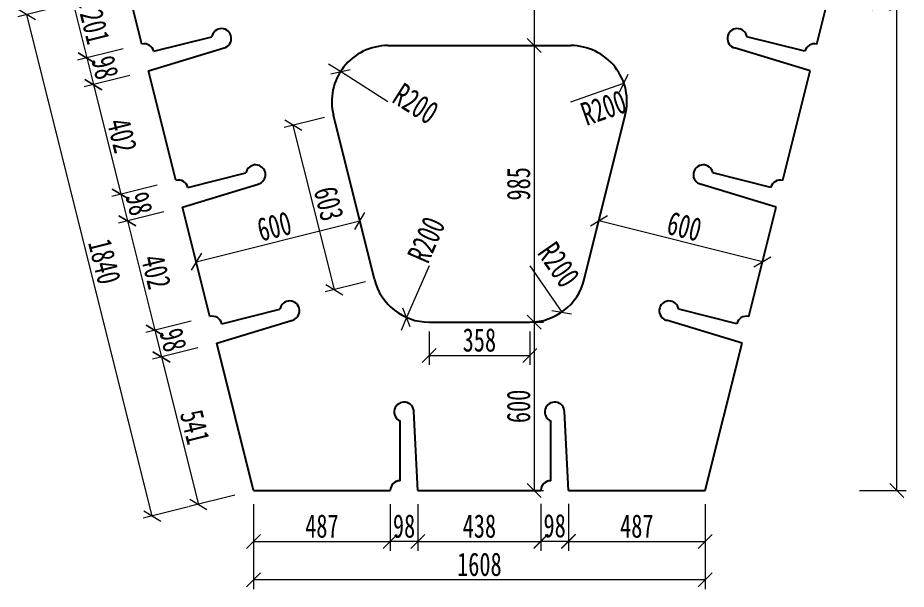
# Model space of a CAD drawing. Header units: millimetres. Extents: x -450182 to -147179, y 306993 to 695793.
# Drawn here: x -402799 to -399637, y 352156 to 354191 of the extents above; entities that cross this region are included whole.
import ezdxf

# ---------------------------------------------------------------- set-up
doc = ezdxf.new("R2010")
doc.units = ezdxf.units.MM
doc.header["$PDMODE"] = 34
doc.layers.get('Defpoints').update_dxf_attribs({"color": 8})
doc.layers.add('标注', color=4, linetype='Continuous', lineweight=13)
doc.layers.add('钢板粗线', color=1, linetype='Continuous', lineweight=25)
doc.styles.add('111', font='仿宋_GB2312.ttf', dxfattribs={"width": 0.7})
doc.dimstyles.new('200', dxfattribs={"dimscale": 0, "dimtxt": 2.5, "dimasz": 1.5, "dimexe": 1, "dimexo": 1, "dimgap": 0.4, "dimtad": 1, "dimdec": 0, "dimdsep": 46, "dimtxsty": '111', "dimblk": 'OBLIQUE', "dimcen": 0, "dimclrd": 256, "dimclre": 256, "dimclrt": 256, "dimadec": 1, "dimazin": 2, "dimtfac": 1, "dimtdec": 0, "dimtmove": 2, "dimatfit": 3, "dimfxl": 4, "dimfxlon": 1, "dimtolj": 1, "dimlwd": -1, "dimlwe": -1, "dimarcsym": 0})

# ---------------------------------------------------------------- blocks, each defined once
blk = doc.blocks.new('_Oblique')
at = {"color": 0, "linetype": 'ByBlock', "lineweight": -2}
blk.add_line((-0.5, -0.5), (0.5, 0.5), dxfattribs=at)
blk = doc.blocks.new('*D1071')
at = {"layer": 'Defpoints', "color": 0, "transparency": 16777216}
for p in [(-400352.3, 356077.1), (-399670.1, 356077.1), (-400352.3, 352507.1)]:
    blk.add_point(p, dxfattribs=at)
at = {"layer": '标注', "transparency": 16777216}
for p, q in [((-399803.4, 356077.1), (-399636.8, 356077.1)), ((-399670.1, 352507.1), (-399670.1, 356077.1)), ((-399803.4, 352507.1), (-399636.8, 352507.1))]:
    blk.add_line(p, q, dxfattribs=at)
at = {"layer": '标注', "transparency": 16777216, "xscale": 49.99999999999993, "yscale": 49.99999999999993, "zscale": 49.99999999999993}
for p, rotation in [((-399670.1, 356077.1), 90), ((-399670.1, 352507.1), 270)]:
    blk.add_blockref('_Oblique', p, dxfattribs=dict(at, rotation=rotation))
at = {"layer": '标注', "transparency": 16777216, "insert": (-399725.1, 354292.1), "char_height": 83.33, "attachment_point": 5, "rotation": 90, "style": '111'}
blk.add_mtext('\\A1;3570', dxfattribs=at)
blk = doc.blocks.new('*D1155')
at = {"layer": 'Defpoints', "color": 0, "transparency": 16777216}
for p in [(-402406, 354292.1), (-402357.3, 354097.1), (-402553.6, 354048)]:
    blk.add_point(p, dxfattribs=at)
at = {"layer": '标注', "transparency": 16777216}
for p, q in [((-402473, 354275.4), (-402634.7, 354235)), ((-402602.3, 354243), (-402553.6, 354048)), ((-402424.2, 354080.4), (-402585.9, 354040))]:
    blk.add_line(p, q, dxfattribs=at)
at = {"layer": '标注', "transparency": 16777216, "xscale": 49.99999999999993, "yscale": 49.99999999999993, "zscale": 49.99999999999993}
for p, rotation in [((-402602.3, 354243), 104.0362434679385), ((-402553.6, 354048), 284.0362434679385)]:
    blk.add_blockref('_Oblique', p, dxfattribs=dict(at, rotation=rotation))
at = {"layer": '标注', "transparency": 16777216, "insert": (-402524.6, 354158.9), "char_height": 83.33, "attachment_point": 5, "rotation": 284.0362, "style": '111'}
blk.add_mtext('\\A1;201', dxfattribs=at)
blk = doc.blocks.new('*D1156')
at = {"layer": 'Defpoints', "color": 0, "transparency": 16777216}
for p in [(-402357.3, 354097.1), (-402333.5, 354002), (-402529.8, 353953)]:
    blk.add_point(p, dxfattribs=at)
at = {"layer": '标注', "transparency": 16777216}
for p, q in [((-402424.2, 354080.4), (-402585.9, 354040)), ((-402553.6, 354048), (-402529.8, 353953)), ((-402400.5, 353985.3), (-402562.2, 353944.9))]:
    blk.add_line(p, q, dxfattribs=at)
at = {"layer": '标注', "transparency": 16777216, "xscale": 49.99999999999993, "yscale": 49.99999999999993, "zscale": 49.99999999999993}
for p, rotation in [((-402553.6, 354048), 104.0362434681576), ((-402529.8, 353953), 284.0362434681576)]:
    blk.add_blockref('_Oblique', p, dxfattribs=dict(at, rotation=rotation))
at = {"layer": '标注', "transparency": 16777216, "insert": (-402488.4, 354013.8), "char_height": 83.33, "attachment_point": 5, "rotation": 284.0362, "style": '111'}
blk.add_mtext('\\A1;98', dxfattribs=at)
blk = doc.blocks.new('*D1157')
at = {"layer": 'Defpoints', "color": 0, "transparency": 16777216}
for p in [(-402333.5, 354002), (-402236, 353612.1), (-402432.3, 353563)]:
    blk.add_point(p, dxfattribs=at)
at = {"layer": '标注', "transparency": 16777216}
for p, q in [((-402400.5, 353985.3), (-402562.2, 353944.9)), ((-402529.8, 353953), (-402432.3, 353563)), ((-402303, 353595.3), (-402464.7, 353554.9))]:
    blk.add_line(p, q, dxfattribs=at)
at = {"layer": '标注', "transparency": 16777216, "xscale": 49.99999999999993, "yscale": 49.99999999999993, "zscale": 49.99999999999993}
for p, rotation in [((-402529.8, 353953), 104.0362434679285), ((-402432.3, 353563), 284.0362434679284)]:
    blk.add_blockref('_Oblique', p, dxfattribs=dict(at, rotation=rotation))
at = {"layer": '标注', "transparency": 16777216, "insert": (-402427.7, 353771.3), "char_height": 83.33, "attachment_point": 5, "rotation": 284.0362, "style": '111'}
blk.add_mtext('\\A1;402', dxfattribs=at)
blk = doc.blocks.new('*D1158')
at = {"layer": 'Defpoints', "color": 0, "transparency": 16777216}
for p in [(-402236, 353612.1), (-402212.3, 353517), (-402408.6, 353467.9)]:
    blk.add_point(p, dxfattribs=at)
at = {"layer": '标注', "transparency": 16777216}
for p, q in [((-402303, 353595.3), (-402464.7, 353554.9)), ((-402432.3, 353563), (-402408.6, 353467.9)), ((-402279.2, 353500.2), (-402440.9, 353459.8))]:
    blk.add_line(p, q, dxfattribs=at)
at = {"layer": '标注', "transparency": 16777216, "xscale": 49.99999999999993, "yscale": 49.99999999999993, "zscale": 49.99999999999993}
for p, rotation in [((-402432.3, 353563), 104.0362434657392), ((-402408.6, 353467.9), 284.0362434657392)]:
    blk.add_blockref('_Oblique', p, dxfattribs=dict(at, rotation=rotation))
at = {"layer": '标注', "transparency": 16777216, "insert": (-402367.1, 353528.8), "char_height": 83.33, "attachment_point": 5, "rotation": 284.0362, "style": '111'}
blk.add_mtext('\\A1;98', dxfattribs=at)
blk = doc.blocks.new('*D1159')
at = {"layer": 'Defpoints', "color": 0, "transparency": 16777216}
for p in [(-402212.3, 353517), (-402114.8, 353127), (-402311.1, 353077.9)]:
    blk.add_point(p, dxfattribs=at)
at = {"layer": '标注', "transparency": 16777216}
for p, q in [((-402279.2, 353500.2), (-402440.9, 353459.8)), ((-402408.6, 353467.9), (-402311.1, 353077.9)), ((-402181.7, 353110.2), (-402343.4, 353069.8))]:
    blk.add_line(p, q, dxfattribs=at)
at = {"layer": '标注', "transparency": 16777216, "xscale": 49.99999999999993, "yscale": 49.99999999999993, "zscale": 49.99999999999993}
for p, rotation in [((-402408.6, 353467.9), 104.0362434679245), ((-402311.1, 353077.9), 284.0362434679245)]:
    blk.add_blockref('_Oblique', p, dxfattribs=dict(at, rotation=rotation))
at = {"layer": '标注', "transparency": 16777216, "insert": (-402306.5, 353286.2), "char_height": 83.33, "attachment_point": 5, "rotation": 284.0362, "style": '111'}
blk.add_mtext('\\A1;402', dxfattribs=at)
blk = doc.blocks.new('*D1160')
at = {"layer": 'Defpoints', "color": 0, "transparency": 16777216}
for p in [(-402114.8, 353127), (-402091, 353031.9), (-402287.3, 352982.8)]:
    blk.add_point(p, dxfattribs=at)
at = {"layer": '标注', "transparency": 16777216}
for p, q in [((-402181.7, 353110.2), (-402343.4, 353069.8)), ((-402311.1, 353077.9), (-402287.3, 352982.8)), ((-402157.9, 353015.2), (-402319.6, 352974.7))]:
    blk.add_line(p, q, dxfattribs=at)
at = {"layer": '标注', "transparency": 16777216, "xscale": 49.99999999999993, "yscale": 49.99999999999993, "zscale": 49.99999999999993}
for p, rotation in [((-402311.1, 353077.9), 104.0362434681576), ((-402287.3, 352982.8), 284.0362434681576)]:
    blk.add_blockref('_Oblique', p, dxfattribs=dict(at, rotation=rotation))
at = {"layer": '标注', "transparency": 16777216, "insert": (-402245.8, 353043.7), "char_height": 83.33, "attachment_point": 5, "rotation": 284.0362, "style": '111'}
blk.add_mtext('\\A1;98', dxfattribs=at)
blk = doc.blocks.new('*D1161')
at = {"layer": 'Defpoints', "color": 0, "transparency": 16777216}
for p in [(-402091, 353031.9), (-401959.8, 352507.1), (-402156.1, 352458)]:
    blk.add_point(p, dxfattribs=at)
at = {"layer": '标注', "transparency": 16777216}
for p, q in [((-402157.9, 353015.2), (-402319.6, 352974.7)), ((-402287.3, 352982.8), (-402156.1, 352458)), ((-402026.7, 352490.4), (-402188.4, 352450))]:
    blk.add_line(p, q, dxfattribs=at)
at = {"layer": '标注', "transparency": 16777216, "xscale": 49.99999999999993, "yscale": 49.99999999999993, "zscale": 49.99999999999993}
for p, rotation in [((-402287.3, 352982.8), 104.036243467925), ((-402156.1, 352458), 284.036243467925)]:
    blk.add_blockref('_Oblique', p, dxfattribs=dict(at, rotation=rotation))
at = {"layer": '标注', "transparency": 16777216, "insert": (-402168.3, 352733.8), "char_height": 83.33, "attachment_point": 5, "rotation": 284.0362, "style": '111'}
blk.add_mtext('\\A1;541', dxfattribs=at)
blk = doc.blocks.new('*D863')
at = {"layer": 'Defpoints', "color": 0, "transparency": 16777216}
for p in [(-402406, 354292.1), (-402766.6, 354202), (-401959.8, 352507.1)]:
    blk.add_point(p, dxfattribs=at)
at = {"layer": '标注', "transparency": 16777216}
for p, q in [((-402637.2, 354234.3), (-402798.9, 354193.9)), ((-402320.3, 352417), (-402766.6, 354202)), ((-402191, 352449.3), (-402352.6, 352408.9))]:
    blk.add_line(p, q, dxfattribs=at)
at = {"layer": '标注', "transparency": 16777216, "xscale": 49.99999999999993, "yscale": 49.99999999999993, "zscale": 49.99999999999993}
for p, rotation in [((-402766.6, 354202), 104.036243467926), ((-402320.3, 352417), 284.036243467926)]:
    blk.add_blockref('_Oblique', p, dxfattribs=dict(at, rotation=rotation))
at = {"layer": '标注', "transparency": 16777216, "insert": (-402490.1, 353322.8), "char_height": 83.33, "attachment_point": 5, "rotation": 284.0362, "style": '111'}
blk.add_mtext('\\A1;1840', dxfattribs=at)
blk = doc.blocks.new('*D866')
at = {"layer": 'Defpoints', "color": 0, "transparency": 16777216}
for p in [(-401189.3, 354492.1), (-401189.3, 354092.1), (-400961.3, 354092.1)]:
    blk.add_point(p, dxfattribs=at)
at = {"layer": '标注', "transparency": 16777216}
for p, q in [((-401094.6, 354492.1), (-400928, 354492.1)), ((-400961.3, 354492.1), (-400961.3, 354092.1)), ((-401094.6, 354092.1), (-400928, 354092.1))]:
    blk.add_line(p, q, dxfattribs=at)
at = {"layer": '标注', "transparency": 16777216, "xscale": 49.99999999999993, "yscale": 49.99999999999993, "zscale": 49.99999999999993}
for p, rotation in [((-400961.3, 354492.1), 90), ((-400961.3, 354092.1), 270)]:
    blk.add_blockref('_Oblique', p, dxfattribs=dict(at, rotation=rotation))
at = {"layer": '标注', "transparency": 16777216, "insert": (-401016.3, 354292.1), "char_height": 83.33, "attachment_point": 5, "rotation": 90, "style": '111'}
blk.add_mtext('\\A1;400', dxfattribs=at)
blk = doc.blocks.new('*D867')
at = {"layer": 'Defpoints', "color": 0, "transparency": 16777216}
for p in [(-401228.4, 354092.1), (-401228.4, 353107.1), (-400961.3, 353107.1)]:
    blk.add_point(p, dxfattribs=at)
at = {"layer": '标注', "transparency": 16777216}
for p, q in [((-401094.6, 354092.1), (-400928, 354092.1)), ((-400961.3, 354092.1), (-400961.3, 353107.1)), ((-401094.6, 353107.1), (-400928, 353107.1))]:
    blk.add_line(p, q, dxfattribs=at)
at = {"layer": '标注', "transparency": 16777216, "xscale": 49.99999999999993, "yscale": 49.99999999999993, "zscale": 49.99999999999993}
for p, rotation in [((-400961.3, 354092.1), 90), ((-400961.3, 353107.1), 270)]:
    blk.add_blockref('_Oblique', p, dxfattribs=dict(at, rotation=rotation))
at = {"layer": '标注', "transparency": 16777216, "insert": (-401016.3, 353599.6), "char_height": 83.33, "attachment_point": 5, "rotation": 90, "style": '111'}
blk.add_mtext('\\A1;985', dxfattribs=at)
blk = doc.blocks.new('*D1163')
at = {"layer": 'Defpoints', "color": 0, "transparency": 16777216}
for p in [(-401675.4, 353843.6), (-401818.2, 353807.9), (-401529.2, 353258.6)]:
    blk.add_point(p, dxfattribs=at)
at = {"layer": '标注', "transparency": 16777216}
for p, q in [((-401707.8, 353835.5), (-401850.6, 353799.8)), ((-401672, 353222.9), (-401818.2, 353807.9)), ((-401561.5, 353250.5), (-401704.3, 353214.8))]:
    blk.add_line(p, q, dxfattribs=at)
at = {"layer": '标注', "transparency": 16777216, "xscale": 49.99999999999993, "yscale": 49.99999999999993, "zscale": 49.99999999999993}
for p, rotation in [((-401818.2, 353807.9), 104.0362434679359), ((-401672, 353222.9), 284.0362434679359)]:
    blk.add_blockref('_Oblique', p, dxfattribs=dict(at, rotation=rotation))
at = {"layer": '标注', "transparency": 16777216, "insert": (-401691.8, 353528.8), "char_height": 83.33, "attachment_point": 5, "rotation": 284.0362, "style": '111'}
blk.add_mtext('\\A1;603', dxfattribs=at)
blk = doc.blocks.new('*D1164')
at = {"layer": 'Defpoints', "color": 0, "transparency": 16777216}
for p in [(-401335.2, 353107.1), (-400976.9, 353107.1), (-400976.9, 352988.2)]:
    blk.add_point(p, dxfattribs=at)
at = {"layer": '标注', "transparency": 16777216}
for p, q in [((-401335.2, 353073.8), (-401335.2, 352954.9)), ((-400976.9, 353073.8), (-400976.9, 352954.9)), ((-401335.2, 352988.2), (-400976.9, 352988.2))]:
    blk.add_line(p, q, dxfattribs=at)
at = {"layer": '标注', "transparency": 16777216, "xscale": 49.99999999999993, "yscale": 49.99999999999993, "zscale": 49.99999999999993, "rotation": 180}
blk.add_blockref('_Oblique', (-401335.2, 352988.2), dxfattribs=at)
at = {"layer": '标注', "transparency": 16777216, "xscale": 49.99999999999993, "yscale": 49.99999999999993, "zscale": 49.99999999999993}
blk.add_blockref('_Oblique', (-400976.9, 352988.2), dxfattribs=at)
at = {"layer": '标注', "transparency": 16777216, "insert": (-401156, 353043.2), "char_height": 83.33, "attachment_point": 5, "style": '111'}
blk.add_mtext('\\A1;358', dxfattribs=at)
blk = doc.blocks.new('*D1167')
at = {"layer": 'Defpoints', "color": 0, "transparency": 16777216}
for p in [(-401959.8, 352507.1), (-401473, 352507.1), (-401473, 352325.4)]:
    blk.add_point(p, dxfattribs=at)
at = {"layer": '标注', "transparency": 16777216}
for p, q in [((-401959.8, 352458.8), (-401959.8, 352292.1)), ((-401473, 352458.8), (-401473, 352292.1)), ((-401959.8, 352325.4), (-401473, 352325.4))]:
    blk.add_line(p, q, dxfattribs=at)
at = {"layer": '标注', "transparency": 16777216, "xscale": 49.99999999999993, "yscale": 49.99999999999993, "zscale": 49.99999999999993, "rotation": 180}
blk.add_blockref('_Oblique', (-401959.8, 352325.4), dxfattribs=at)
at = {"layer": '标注', "transparency": 16777216, "xscale": 49.99999999999993, "yscale": 49.99999999999993, "zscale": 49.99999999999993}
blk.add_blockref('_Oblique', (-401473, 352325.4), dxfattribs=at)
at = {"layer": '标注', "transparency": 16777216, "insert": (-401716.4, 352380.4), "char_height": 83.33, "attachment_point": 5, "style": '111'}
blk.add_mtext('\\A1;487', dxfattribs=at)
blk = doc.blocks.new('*D869')
at = {"layer": 'Defpoints', "color": 0, "transparency": 16777216}
for p in [(-401473, 352507.1), (-401375, 352507.1), (-401473, 352325.4)]:
    blk.add_point(p, dxfattribs=at)
at = {"layer": '标注', "transparency": 16777216}
for p, q in [((-401473, 352458.8), (-401473, 352292.1)), ((-401375, 352458.8), (-401375, 352292.1)), ((-401375, 352325.4), (-401473, 352325.4))]:
    blk.add_line(p, q, dxfattribs=at)
at = {"layer": '标注', "transparency": 16777216, "xscale": 49.99999999999993, "yscale": 49.99999999999993, "zscale": 49.99999999999993}
for p, rotation in [((-401473, 352325.4), 180.0000000001361), ((-401375, 352325.4), 1.361311063874382e-10)]:
    blk.add_blockref('_Oblique', p, dxfattribs=dict(at, rotation=rotation))
at = {"layer": '标注', "transparency": 16777216, "insert": (-401424, 352380.4), "char_height": 83.33, "attachment_point": 5, "style": '111'}
blk.add_mtext('\\A1;98', dxfattribs=at)
blk = doc.blocks.new('*D870')
at = {"layer": 'Defpoints', "color": 0, "transparency": 16777216}
for p in [(-401375, 352507.1), (-400937.1, 352507.1), (-400937.1, 352325.4)]:
    blk.add_point(p, dxfattribs=at)
at = {"layer": '标注', "transparency": 16777216}
for p, q in [((-401375, 352458.8), (-401375, 352292.1)), ((-400937.1, 352458.8), (-400937.1, 352292.1)), ((-401375, 352325.4), (-400937.1, 352325.4))]:
    blk.add_line(p, q, dxfattribs=at)
at = {"layer": '标注', "transparency": 16777216, "xscale": 49.99999999999993, "yscale": 49.99999999999993, "zscale": 49.99999999999993, "rotation": 180}
blk.add_blockref('_Oblique', (-401375, 352325.4), dxfattribs=at)
at = {"layer": '标注', "transparency": 16777216, "xscale": 49.99999999999993, "yscale": 49.99999999999993, "zscale": 49.99999999999993}
blk.add_blockref('_Oblique', (-400937.1, 352325.4), dxfattribs=at)
at = {"layer": '标注', "transparency": 16777216, "insert": (-401156, 352380.4), "char_height": 83.33, "attachment_point": 5, "style": '111'}
blk.add_mtext('\\A1;438', dxfattribs=at)
blk = doc.blocks.new('*D871')
at = {"layer": 'Defpoints', "color": 0, "transparency": 16777216}
for p in [(-400937.1, 352507.1), (-400839.1, 352507.1), (-400839.1, 352326.6)]:
    blk.add_point(p, dxfattribs=at)
at = {"layer": '标注', "transparency": 16777216}
for p, q in [((-400937.1, 352459.9), (-400937.1, 352293.3)), ((-400839.1, 352459.9), (-400839.1, 352293.3)), ((-400937.1, 352326.6), (-400839.1, 352326.6))]:
    blk.add_line(p, q, dxfattribs=at)
at = {"layer": '标注', "transparency": 16777216, "xscale": 49.99999999999993, "yscale": 49.99999999999993, "zscale": 49.99999999999993, "rotation": 180}
blk.add_blockref('_Oblique', (-400937.1, 352326.6), dxfattribs=at)
at = {"layer": '标注', "transparency": 16777216, "xscale": 49.99999999999993, "yscale": 49.99999999999993, "zscale": 49.99999999999993}
blk.add_blockref('_Oblique', (-400839.1, 352326.6), dxfattribs=at)
at = {"layer": '标注', "transparency": 16777216, "insert": (-400888.1, 352381.6), "char_height": 83.33, "attachment_point": 5, "style": '111'}
blk.add_mtext('\\A1;98', dxfattribs=at)
blk = doc.blocks.new('*D1168')
at = {"layer": 'Defpoints', "color": 0, "transparency": 16777216}
for p in [(-400839.1, 352507.1), (-400352.3, 352507.1), (-400352.3, 352325.4)]:
    blk.add_point(p, dxfattribs=at)
at = {"layer": '标注', "transparency": 16777216}
for p, q in [((-400839.1, 352458.8), (-400839.1, 352292.1)), ((-400352.3, 352458.8), (-400352.3, 352292.1)), ((-400839.1, 352325.4), (-400352.3, 352325.4))]:
    blk.add_line(p, q, dxfattribs=at)
at = {"layer": '标注', "transparency": 16777216, "xscale": 49.99999999999993, "yscale": 49.99999999999993, "zscale": 49.99999999999993, "rotation": 180}
blk.add_blockref('_Oblique', (-400839.1, 352325.4), dxfattribs=at)
at = {"layer": '标注', "transparency": 16777216, "xscale": 49.99999999999993, "yscale": 49.99999999999993, "zscale": 49.99999999999993}
blk.add_blockref('_Oblique', (-400352.3, 352325.4), dxfattribs=at)
at = {"layer": '标注', "transparency": 16777216, "insert": (-400595.7, 352380.4), "char_height": 83.33, "attachment_point": 5, "style": '111'}
blk.add_mtext('\\A1;487', dxfattribs=at)
blk = doc.blocks.new('*D1169')
at = {"layer": 'Defpoints', "color": 0, "transparency": 16777216}
for p in [(-401959.8, 352507.1), (-400352.3, 352507.1), (-401959.8, 352189.2)]:
    blk.add_point(p, dxfattribs=at)
at = {"layer": '标注', "transparency": 16777216}
for p, q in [((-401959.8, 352322.5), (-401959.8, 352155.8)), ((-400352.3, 352322.5), (-400352.3, 352155.8)), ((-400352.3, 352189.2), (-401959.8, 352189.2))]:
    blk.add_line(p, q, dxfattribs=at)
at = {"layer": '标注', "transparency": 16777216, "xscale": 49.99999999999993, "yscale": 49.99999999999993, "zscale": 49.99999999999993}
for p, rotation in [((-401959.8, 352189.2), 180.0000000000041), ((-400352.3, 352189.2), 4.156675004196587e-12)]:
    blk.add_blockref('_Oblique', p, dxfattribs=dict(at, rotation=rotation))
at = {"layer": '标注', "transparency": 16777216, "insert": (-401156, 352244.2), "char_height": 83.33, "attachment_point": 5, "style": '111'}
blk.add_mtext('\\A1;1608', dxfattribs=at)
blk = doc.blocks.new('*D1176')
at = {"layer": 'Defpoints', "color": 0, "transparency": 16777216}
for p in [(-401581.4, 353467.5), (-401581.4, 353467.5), (-402163.5, 353322)]:
    blk.add_point(p, dxfattribs=at)
at = {"layer": '标注', "transparency": 16777216}
for p, q in [((-401581.4, 353467.5), (-401589.5, 353499.8)), ((-402163.5, 353322), (-401581.4, 353467.5)), ((-402163.5, 353322), (-402171.6, 353354.3))]:
    blk.add_line(p, q, dxfattribs=at)
at = {"layer": '标注', "transparency": 16777216, "xscale": 49.99999999999993, "yscale": 49.99999999999993, "zscale": 49.99999999999993}
for p, rotation in [((-401581.4, 353467.5), 14.03624346793456), ((-402163.5, 353322), 194.0362434679346)]:
    blk.add_blockref('_Oblique', p, dxfattribs=dict(at, rotation=rotation))
at = {"layer": '标注', "transparency": 16777216, "insert": (-401885.8, 353448.1), "char_height": 83.33, "attachment_point": 5, "rotation": 14.0362, "style": '111'}
blk.add_mtext('\\A1;600', dxfattribs=at)
blk = doc.blocks.new('*D1177')
at = {"layer": 'Defpoints', "color": 0, "transparency": 16777216}
for p in [(-400730.7, 353467.5), (-400730.7, 353467.5), (-400148.6, 353322)]:
    blk.add_point(p, dxfattribs=at)
at = {"layer": '标注', "transparency": 16777216}
for p, q in [((-400730.7, 353467.5), (-400738.7, 353435.2)), ((-400148.6, 353322), (-400730.7, 353467.5)), ((-400148.6, 353322), (-400156.7, 353289.6))]:
    blk.add_line(p, q, dxfattribs=at)
at = {"layer": '标注', "transparency": 16777216, "xscale": 49.99999999999993, "yscale": 49.99999999999993, "zscale": 49.99999999999993}
for p, rotation in [((-400730.7, 353467.5), 165.9637565320695), ((-400148.6, 353322), 345.9637565320695)]:
    blk.add_blockref('_Oblique', p, dxfattribs=dict(at, rotation=rotation))
at = {"layer": '标注', "transparency": 16777216, "insert": (-400426.3, 353448.1), "char_height": 83.33, "attachment_point": 5, "rotation": 345.9638, "style": '111'}
blk.add_mtext('\\A1;600', dxfattribs=at)
blk = doc.blocks.new('*D1211')
at = {"layer": 'Defpoints', "color": 0, "transparency": 16777216}
for p in [(-401650.2, 353999.3), (-401481.4, 353892.1)]:
    blk.add_point(p, dxfattribs=at)
at = {"layer": '标注', "transparency": 16777216}
for p, q in [((-401650.2, 353999.3), (-401692.5, 354026.1)), ((-401481.4, 353892.1), (-401650.2, 353999.3))]:
    blk.add_line(p, q, dxfattribs=at)
at = {"layer": '标注', "transparency": 16777216, "xscale": 49.99999999999993, "yscale": 49.99999999999993, "zscale": 49.99999999999993, "rotation": 327.5813366512768}
blk.add_blockref('_Oblique', (-401650.2, 353999.3), dxfattribs=at)
at = {"layer": '标注', "transparency": 16777216, "insert": (-401382.5, 353885.1), "char_height": 83.33, "attachment_point": 5, "rotation": 327.5813, "style": '111'}
blk.add_mtext('\\A1;R200', dxfattribs=at)
blk = doc.blocks.new('*D1212')
at = {"layer": 'Defpoints', "color": 0, "transparency": 16777216}
for p in [(-400642, 353958.4), (-400830.7, 353892.1)]:
    blk.add_point(p, dxfattribs=at)
at = {"layer": '标注', "transparency": 16777216}
blk.add_line((-400830.7, 353892.1), (-400642, 353958.4), dxfattribs=at)
at = {"layer": '标注', "transparency": 16777216, "xscale": 49.99999999999993, "yscale": 49.99999999999993, "zscale": 49.99999999999993, "rotation": 19.36410705830745}
blk.add_blockref('_Oblique', (-400642, 353958.4), dxfattribs=at)
at = {"layer": '标注', "transparency": 16777216, "insert": (-400713.7, 353870.3), "char_height": 83.33, "attachment_point": 5, "rotation": 19.3641, "style": '111'}
blk.add_mtext('\\A1;R200', dxfattribs=at)
blk = doc.blocks.new('*D1213')
at = {"layer": 'Defpoints', "color": 0, "transparency": 16777216}
for p in [(-400976.9, 353307.1), (-400862.9, 353142.8)]:
    blk.add_point(p, dxfattribs=at)
at = {"layer": '标注', "transparency": 16777216}
blk.add_line((-400976.9, 353307.1), (-400862.9, 353142.8), dxfattribs=at)
at = {"layer": '标注', "transparency": 16777216, "xscale": 49.99999999999993, "yscale": 49.99999999999993, "zscale": 49.99999999999993, "rotation": 304.7631499638798}
blk.add_blockref('_Oblique', (-400862.9, 353142.8), dxfattribs=at)
at = {"layer": '标注', "transparency": 16777216, "insert": (-400873.6, 353311.5), "char_height": 83.33, "attachment_point": 5, "rotation": 304.7631, "style": '111'}
blk.add_mtext('\\A1;R200', dxfattribs=at)
blk = doc.blocks.new('*D1214')
at = {"layer": 'Defpoints', "color": 0, "transparency": 16777216}
for p in [(-401335.2, 353307.1), (-401414.9, 353123.7)]:
    blk.add_point(p, dxfattribs=at)
at = {"layer": '标注', "transparency": 16777216}
for p, q in [((-401335.2, 353307.1), (-401414.9, 353123.7)), ((-401414.9, 353123.7), (-401434.8, 353077.8))]:
    blk.add_line(p, q, dxfattribs=at)
at = {"layer": '标注', "transparency": 16777216, "xscale": 49.99999999999993, "yscale": 49.99999999999993, "zscale": 49.99999999999993, "rotation": 66.51851108540347}
blk.add_blockref('_Oblique', (-401414.9, 353123.7), dxfattribs=at)
at = {"layer": '标注', "transparency": 16777216, "insert": (-401344.7, 353400.6), "char_height": 83.33, "attachment_point": 5, "rotation": 66.5185, "style": '111'}
blk.add_mtext('\\A1;R200', dxfattribs=at)
blk = doc.blocks.new('*D890')
at = {"layer": 'Defpoints', "color": 0, "transparency": 16777216}
for p in [(-401190.9, 353107.1), (-401190.9, 352507.1), (-400961.3, 352507.1)]:
    blk.add_point(p, dxfattribs=at)
at = {"layer": '标注', "transparency": 16777216}
for p, q in [((-401094.6, 353107.1), (-400928, 353107.1)), ((-400961.3, 353107.1), (-400961.3, 352507.1)), ((-401094.6, 352507.1), (-400928, 352507.1))]:
    blk.add_line(p, q, dxfattribs=at)
at = {"layer": '标注', "transparency": 16777216, "xscale": 49.99999999999993, "yscale": 49.99999999999993, "zscale": 49.99999999999993}
for p, rotation in [((-400961.3, 353107.1), 90), ((-400961.3, 352507.1), 270)]:
    blk.add_blockref('_Oblique', p, dxfattribs=dict(at, rotation=rotation))
at = {"layer": '标注', "transparency": 16777216, "insert": (-401016.3, 352807.1), "char_height": 83.33, "attachment_point": 5, "rotation": 90, "style": '111'}
blk.add_mtext('\\A1;600', dxfattribs=at)

msp = doc.modelspace()

# ---------------------------------------------------------------- linework, layer by layer
at = {"layer": '钢板粗线'}
for p, q in [((-402357.3, 354097.1), (-402406, 354292.1)), ((-399954.8, 354097.1), (-399906, 354292.1)), ((-402314.8, 354071.7), (-402108.3, 354123.3)), ((-399997.2, 354071.7), (-400203.8, 354123.3)), ((-402333.5, 354002), (-402064.1, 354083.9)), ((-401481.4, 354092.1), (-400830.7, 354092.1)), ((-399978.6, 354002), (-400248, 354083.9)), ((-402236, 353612.1), (-402333.5, 354002)), ((-400076.1, 353612.1), (-399978.6, 354002)), ((-401529.2, 353258.6), (-401675.4, 353843.6)), ((-400782.9, 353258.6), (-400636.6, 353843.6)), ((-402193.6, 353586.6), (-401987, 353638.2)), ((-400118.5, 353586.6), (-400325.1, 353638.2)), ((-402212.3, 353517), (-401942.8, 353598.8)), ((-400099.8, 353517), (-400369.3, 353598.8)), ((-402114.8, 353127), (-402212.3, 353517)), ((-400197.3, 353127), (-400099.8, 353517)), ((-402072.3, 353101.5), (-401865.7, 353153.2)), ((-400239.8, 353101.5), (-400446.3, 353153.2)), ((-402091, 353031.9), (-401821.5, 353113.7)), ((-400221.1, 353031.9), (-400490.5, 353113.7)), ((-401335.2, 353107.1), (-400976.9, 353107.1)), ((-401959.8, 352507.1), (-402091, 353031.9)), ((-400352.3, 352507.1), (-400221.1, 353031.9)), ((-401375, 352507.1), (-401389, 352788.4)), ((-400839.1, 352507.1), (-400853.1, 352788.4)), ((-401438, 352542.1), (-401438, 352755)), ((-400902.1, 352542.1), (-400902.1, 352755)), ((-401959.8, 352507.1), (-401473, 352507.1)), ((-401375, 352507.1), (-400937.1, 352507.1)), ((-400839.1, 352507.1), (-400352.3, 352507.1))]:
    msp.add_line(p, q, dxfattribs=at)
for centre, radius, start, end in [((-402073.8, 354117.5), 35, 284.0362, 170.4581), ((-400238.3, 354117.5), 35, 9.5419, 255.9638), ((-402348.8, 354063.2), 35, 14.0362, 104.0362), ((-399963.3, 354063.2), 35, 75.9638, 165.9638), ((-401481.4, 353892.1), 200, 90, 194.0362), ((-400830.7, 353892.1), 200, 345.9638, 90), ((-401952.5, 353632.4), 35, 284.0362, 170.4581), ((-400359.6, 353632.4), 35, 9.5419, 255.9638), ((-402227.5, 353578.1), 35, 14.0362, 104.0362), ((-400084.5, 353578.1), 35, 75.9638, 165.9638), ((-401335.2, 353307.1), 200, 194.0362, 270), ((-400976.9, 353307.1), 200, 270, 345.9638), ((-401831.2, 353147.4), 35, 284.0362, 170.4581), ((-400480.8, 353147.4), 35, 9.5419, 255.9638), ((-402106.3, 353093), 35, 14.0362, 104.0362), ((-400205.8, 353093), 35, 75.9638, 165.9638), ((-401424, 352787.1), 35, 0, 246.4218), ((-400888.1, 352787.1), 35, 0, 246.4218), ((-401438, 352507.1), 35, 90, 180), ((-400902.1, 352507.1), 35, 90, 180)]:
    msp.add_arc(centre, radius, start, end, dxfattribs=at)

# ---------------------------------------------------------------- dimensions: what is measured, and where the dimension line sits
at = {"layer": '标注'}
for base, p1, p2, picture, middle in [((-399670.1, 356077.1), (-400352.3, 352507.1), (-400352.3, 356077.1), '*D1071', (-399725.1, 354292.1)), ((-400961.3, 352507.1), (-401190.9, 353107.1), (-401190.9, 352507.1), '*D890', (-401016.3, 352807.1))]:
    dim = msp.add_linear_dim(base=base, p1=p1, p2=p2, angle=90, dimstyle='200', override={"dimscale": 33.333333, "dimarcsym": 1}, dxfattribs=at)
    dim.commit()
    dim.dimension.update_dxf_attribs({"geometry": picture, "text_midpoint": middle})
for p1, p2, distance, picture, middle in [((-401189.3, 354492.1), (-401189.3, 354092.1), 228, '*D866', (-401016.3, 354292.1)), ((-401959.8, 352507.1), (-402406, 354292.1), 371.6, '*D863', (-402490.1, 353322.8)), ((-402406, 354292.1), (-402357.3, 354097.1), -202.4, '*D1155', (-402524.6, 354158.9)), ((-402357.3, 354097.1), (-402333.5, 354002), -202.4, '*D1156', (-402488.4, 354013.8)), ((-401228.4, 354092.1), (-401228.4, 353107.1), 267, '*D867', (-401016.3, 353599.6)), ((-402333.5, 354002), (-402236, 353612.1), -202.4, '*D1157', (-402427.7, 353771.3)), ((-401529.2, 353258.6), (-401675.4, 353843.6), 147.2, '*D1163', (-401691.8, 353528.8)), ((-402236, 353612.1), (-402212.3, 353517), -202.4, '*D1158', (-402367.1, 353528.8)), ((-402212.3, 353517), (-402114.8, 353127), -202.4, '*D1159', (-402306.5, 353286.2)), ((-402163.5, 353322), (-401581.4, 353467.5), 0, '*D1176', (-401885.8, 353448.1)), ((-400148.6, 353322), (-400730.7, 353467.5), 0, '*D1177', (-400426.3, 353448.1)), ((-402114.8, 353127), (-402091, 353031.9), -202.4, '*D1160', (-402245.8, 353043.7)), ((-401335.2, 353107.1), (-400976.9, 353107.1), -118.9, '*D1164', (-401156, 353043.2)), ((-402091, 353031.9), (-401959.8, 352507.1), -202.4, '*D1161', (-402168.3, 352733.8)), ((-401959.8, 352507.1), (-401473, 352507.1), -181.7, '*D1167', (-401716.4, 352380.4)), ((-400352.2868442, 352507.121417), (-401959.7868442, 352507.121417), 317.9630743, '*D1169', (-401156.0368442, 352244.1583427)), ((-401375, 352507.1), (-401473, 352507.1), 181.7, '*D869', (-401424, 352380.4)), ((-401375, 352507.1), (-400937.1, 352507.1), -181.7, '*D870', (-401156, 352380.4)), ((-400937.1, 352507.1), (-400839.1, 352507.1), -180.5, '*D871', (-400888.1, 352381.6)), ((-400839.1, 352507.1), (-400352.3, 352507.1), -181.7, '*D1168', (-400595.7, 352380.4))]:
    dim = msp.add_aligned_dim(p1=p1, p2=p2, distance=distance, dimstyle='200', override={"dimscale": 33.333333, "dimarcsym": 1}, dxfattribs=at)
    dim.commit()
    dim.dimension.update_dxf_attribs({"geometry": picture, "text_midpoint": middle})
for center, mpoint, picture, middle in [((-401481.4, 353892.1), (-401650.2, 353999.3), '*D1211', (-401382.5, 353885.1)), ((-400830.7, 353892.1), (-400642, 353958.4), '*D1212', (-400713.7, 353870.3)), ((-401335.2, 353307.1), (-401414.9, 353123.7), '*D1214', (-401344.7, 353400.6)), ((-400976.9, 353307.1), (-400862.9, 353142.8), '*D1213', (-400873.6, 353311.5))]:
    dim = msp.add_radius_dim(center=center, mpoint=mpoint, dimstyle='200', override={"dimscale": 33.333333, "dimarcsym": 1}, dxfattribs=at)
    dim.commit()
    dim.dimension.update_dxf_attribs({"geometry": picture, "text_midpoint": middle, "dimtype": 164})

doc.saveas('drawing.dxf')
